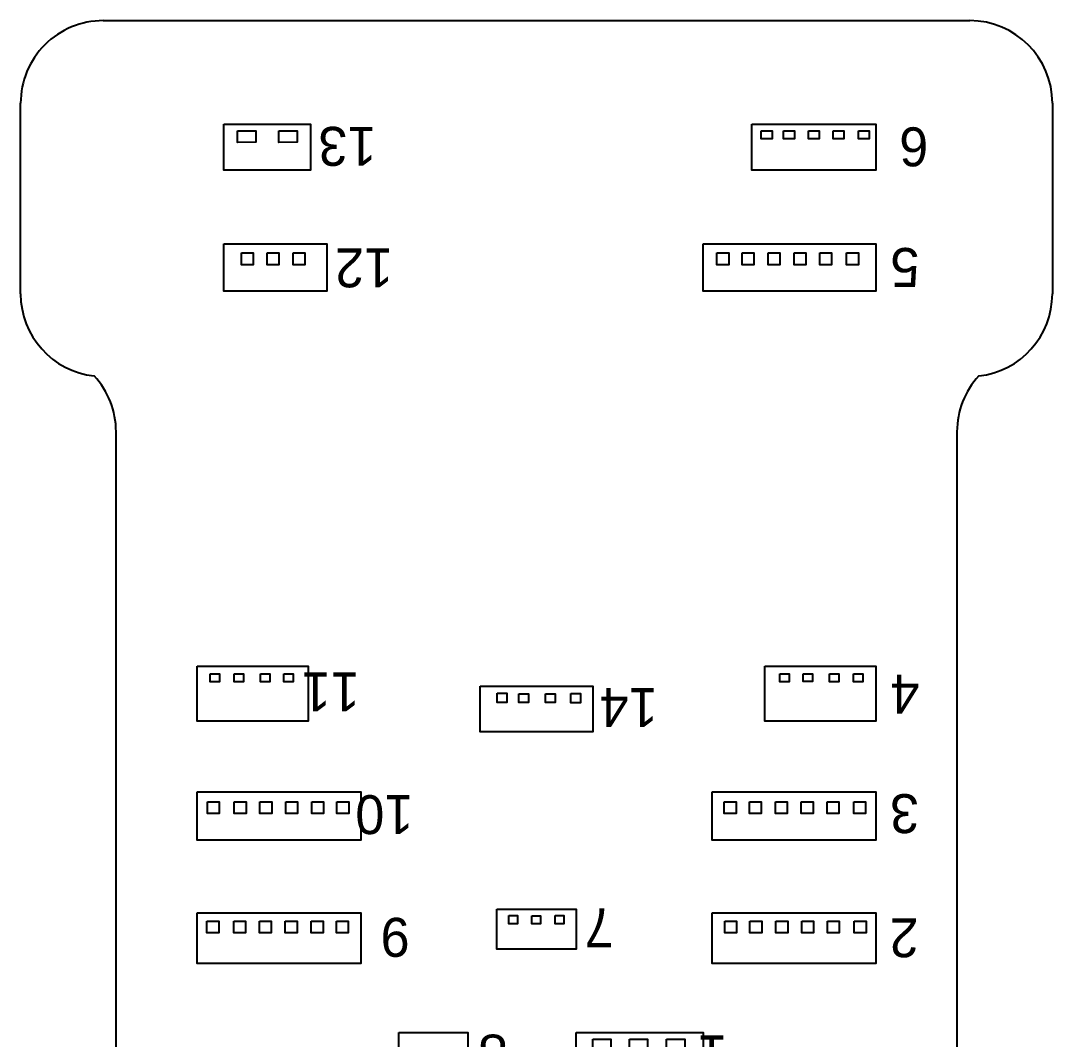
# Model space of a CAD drawing. Header units: inches. Extents: x 2.8 to 66.4, y 0.4 to 33.8.
# Drawn here: x 38.39 to 45.12, y 17.44 to 24.09 of the extents above; entities that cross this region are included whole.
import ezdxf

# ---------------------------------------------------------------- set-up
doc = ezdxf.new("R2010")
doc.units = ezdxf.units.IN
doc.header["$MEASUREMENT"] = 0

# ---------------------------------------------------------------- blocks, each defined once
blk = doc.blocks.new('Pixhawk')
for p, q in [((-7.3667, -4.5093, -1.9208), (-7.3667, 0.984, -0.1325)), ((-1.968, 0.984, -1.9208), (-1.968, -4.5093, -0.1325)), ((-7.9791, -6.6186, -0.1325), (-7.9791, -5.3943, -0.1325)), ((-1.3556, -5.3943, -0.1325), (-1.3556, -6.6186, -0.1325)), ((-1.8854, -7.1485, -0.1325), (-7.4492, -7.1485, -1.9208))]:
    blk.add_line(p, q)
for points in [[(-4.9218, -0.6512), (-5.7364, -0.6512), (-5.7364, -0.357), (-4.9218, -0.357)], [(-3.7845, -0.6512), (-4.2258, -0.6512), (-4.2258, -0.357), (-3.7845, -0.357)], [(-5.5028, -0.6086), (-5.6189, -0.6086), (-5.6189, -0.5289), (-5.5028, -0.5289)], [(-5.2638, -0.6086), (-5.38, -0.6086), (-5.38, -0.5289), (-5.2638, -0.5289)], [(-5.0287, -0.6086), (-5.1449, -0.6086), (-5.1449, -0.5289), (-5.0287, -0.5289)], [(-5.7956, -1.4196), (-6.846, -1.4196), (-6.846, -1.0954), (-5.7956, -1.0954)], [(-2.4887, -1.4196), (-3.5391, -1.4196), (-3.5391, -1.0954), (-2.4887, -1.0954)], [(-4.4129, -1.4447), (-4.9218, -1.4447), (-4.9218, -1.1871), (-4.4129, -1.1871)], [(-6.7077, -1.3666), (-6.7833, -1.3666), (-6.7833, -1.2909), (-6.7077, -1.2909)], [(-6.5354, -1.3666), (-6.611, -1.3666), (-6.611, -1.2909), (-6.5354, -1.2909)], [(-6.3705, -1.3666), (-6.4461, -1.3666), (-6.4461, -1.2909), (-6.3705, -1.2909)], [(-6.2045, -1.3666), (-6.2802, -1.3666), (-6.2802, -1.2909), (-6.2045, -1.2909)], [(-6.0375, -1.3666), (-6.1131, -1.3666), (-6.1131, -1.2909), (-6.0375, -1.2909)], [(-5.8758, -1.3666), (-5.9514, -1.3666), (-5.9514, -1.2909), (-5.8758, -1.2909)], [(-3.3833, -1.3666), (-3.4589, -1.3666), (-3.4589, -1.2909), (-3.3833, -1.2909)], [(-3.2215, -1.3666), (-3.2972, -1.3666), (-3.2972, -1.2909), (-3.2215, -1.2909)], [(-3.0545, -1.3666), (-3.1301, -1.3666), (-3.1301, -1.2909), (-3.0545, -1.2909)], [(-2.8885, -1.3666), (-2.9642, -1.3666), (-2.9642, -1.2909), (-2.8885, -1.2909)], [(-2.7236, -1.3666), (-2.7993, -1.3666), (-2.7993, -1.2909), (-2.7236, -1.2909)], [(-2.5514, -1.3666), (-2.627, -1.3666), (-2.627, -1.2909), (-2.5514, -1.2909)], [(-4.7868, -1.4023), (-4.8427, -1.4023), (-4.8427, -1.3487), (-4.7868, -1.3487)], [(-4.6369, -1.4007), (-4.6927, -1.4007), (-4.6927, -1.3488), (-4.6369, -1.3488)], [(-4.4902, -1.4023), (-4.5461, -1.4023), (-4.5461, -1.3487), (-4.4902, -1.3487)], [(-5.7956, -2.1977), (-6.846, -2.1977), (-6.846, -1.8865), (-5.7956, -1.8865)], [(-2.4887, -2.1977), (-3.5391, -2.1977), (-3.5391, -1.8865), (-2.4887, -1.8865)], [(-6.7045, -2.1336), (-6.7802, -2.1336), (-6.7802, -2.058), (-6.7045, -2.058)], [(-6.5323, -2.1336), (-6.6079, -2.1336), (-6.6079, -2.058), (-6.5323, -2.058)], [(-6.3674, -2.1336), (-6.443, -2.1336), (-6.443, -2.058), (-6.3674, -2.058)], [(-6.2014, -2.1336), (-6.277, -2.1336), (-6.277, -2.058), (-6.2014, -2.058)], [(-3.3864, -2.1336), (-3.4621, -2.1336), (-3.4621, -2.058), (-3.3864, -2.058)], [(-3.2247, -2.1336), (-3.3003, -2.1336), (-3.3003, -2.058), (-3.2247, -2.058)], [(-3.0577, -2.1336), (-3.1333, -2.1336), (-3.1333, -2.058), (-3.0577, -2.058)], [(-2.8917, -2.1336), (-2.9673, -2.1336), (-2.9673, -2.058), (-2.8917, -2.058)], [(-2.7268, -2.1336), (-2.8024, -2.1336), (-2.8024, -2.058), (-2.7268, -2.058)], [(-2.5545, -2.1336), (-2.6301, -2.1336), (-2.6301, -2.058), (-2.5545, -2.058)], [(-4.3059, -2.8761), (-5.0287, -2.8761), (-5.0287, -2.5827), (-4.3059, -2.5827)], [(-6.1327, -3.0042), (-6.846, -3.0042), (-6.846, -2.6516), (-6.1327, -2.6516)], [(-2.4887, -3.0042), (-3.2019, -3.0042), (-3.2019, -2.6516), (-2.4887, -2.6516)], [(-4.8883, -2.8294), (-4.9504, -2.8294), (-4.9504, -2.7682), (-4.8883, -2.7682)], [(-4.7248, -2.8262), (-4.7868, -2.8262), (-4.7868, -2.7698), (-4.7248, -2.7698)], [(-4.5548, -2.827), (-4.6168, -2.827), (-4.6168, -2.7698), (-4.5548, -2.7698)], [(-4.4146, -2.831), (-4.4766, -2.831), (-4.4766, -2.7698), (-4.4146, -2.7698)], [(-6.7029, -2.9553), (-6.7623, -2.9553), (-6.7623, -2.9034), (-6.7029, -2.9034)], [(-6.2292, -2.9553), (-6.2886, -2.9553), (-6.2886, -2.9034), (-6.2292, -2.9034)], [(-3.0461, -2.9553), (-3.1055, -2.9553), (-3.1055, -2.9034), (-3.0461, -2.9034)], [(-2.8964, -2.9553), (-2.9557, -2.9553), (-2.9557, -2.9034), (-2.8964, -2.9034)], [(-2.7266, -2.9553), (-2.786, -2.9553), (-2.786, -2.9034), (-2.7266, -2.9034)], [(-2.5724, -2.9553), (-2.6317, -2.9553), (-2.6317, -2.9034), (-2.5724, -2.9034)], [(-5.7364, -5.7159), (-6.846, -5.7159), (-6.846, -5.4112), (-5.7364, -5.4112)], [(-2.6601, -5.7159), (-3.3221, -5.7159), (-3.3221, -5.4112), (-2.6601, -5.4112)], [(-6.658, -5.6572), (-6.7336, -5.6572), (-6.7336, -5.5816), (-6.658, -5.5816)], [(-6.4857, -5.6572), (-6.5613, -5.6572), (-6.5613, -5.5816), (-6.4857, -5.5816)], [(-6.3208, -5.6572), (-6.3964, -5.6572), (-6.3964, -5.5816), (-6.3208, -5.5816)], [(-6.1548, -5.6572), (-6.2304, -5.6572), (-6.2304, -5.5816), (-6.1548, -5.5816)], [(-5.9878, -5.6572), (-6.0634, -5.6572), (-6.0634, -5.5816), (-5.9878, -5.5816)], [(-5.826, -5.6572), (-5.9017, -5.6572), (-5.9017, -5.5816), (-5.826, -5.5816)], [(-3.1042, -5.6572), (-3.1799, -5.6572), (-3.1799, -5.5816), (-3.1042, -5.5816)], [(-2.9383, -5.6572), (-3.0139, -5.6572), (-3.0139, -5.5816), (-2.9383, -5.5816)], [(-2.7734, -5.6572), (-2.849, -5.6572), (-2.849, -5.5816), (-2.7734, -5.5816)], [(-6.0496, -6.483), (-6.846, -6.483), (-6.846, -6.1888), (-6.0496, -6.1888)], [(-2.6601, -6.483), (-3.217, -6.483), (-3.217, -6.1888), (-2.6601, -6.1888)], [(-6.7336, -6.4406), (-6.8031, -6.4406), (-6.8031, -6.3903), (-6.7336, -6.3903)], [(-6.5713, -6.4405), (-6.6408, -6.4405), (-6.6408, -6.3902), (-6.5713, -6.3902)], [(-6.4133, -6.4405), (-6.4828, -6.4405), (-6.4828, -6.3902), (-6.4133, -6.3902)], [(-6.2539, -6.4405), (-6.3234, -6.4405), (-6.3234, -6.3902), (-6.2539, -6.3902)], [(-6.1098, -6.4405), (-6.1794, -6.4405), (-6.1794, -6.3902), (-6.1098, -6.3902)], [(-3.0139, -6.4405), (-3.1301, -6.4417), (-3.1301, -6.3679), (-3.0139, -6.3667)], [(-2.7483, -6.4405), (-2.8646, -6.4417), (-2.8646, -6.3679), (-2.7483, -6.3667)]]:
    blk.add_lwpolyline(points, close=True)
for points, elevation in [([(-6.0344, -2.1336), (-6.11, -2.1336), (-6.11, -2.058), (-6.0344, -2.058)], -0.3974), ([(-5.8726, -2.1336), (-5.9482, -2.1336), (-5.9482, -2.058), (-5.8726, -2.058)], -0.3974), ([(-6.5487, -2.9553), (-6.6081, -2.9553), (-6.6081, -2.9034), (-6.5487, -2.9034)], -0.7948), ([(-6.3789, -2.9553), (-6.4383, -2.9553), (-6.4383, -2.9051), (-6.3789, -2.9051)], 0.7948)]:
    blk.add_lwpolyline(points, close=True, dxfattribs=dict(elevation=elevation))
for centre, start, end in [((-7.8966, -4.5093), 317.46836, 0), ((-1.4381, -4.5093), 180, 222.53164), ((-7.4492, -5.3943, -0.1325), 96.16309, 180), ((-1.8854, -5.3943), 0, 83.83691), ((-7.4492, -6.6186, -0.2649), 180, 270), ((-1.8854, -6.6186, -0.2649), 270, 0)]:
    blk.add_arc(centre, 0.5299, start, end)
for s, p in [('1', (-5.8913, -0.6335)), ('8', (-4.4808, -0.6383)), ('2', (-7.12, -1.3852)), ('9', (-3.8533, -1.3879)), ('7', (-5.1619, -1.4491)), ('3', (-7.1229, -2.1821)), ('10', (-3.8763, -2.1757)), ('14', (-5.4451, -2.864)), ('4', (-7.1255, -2.9483)), ('11', (-3.5319, -2.9635)), ('5', (-7.1255, -5.6888)), ('12', (-3.7462, -5.6863)), ('6', (-7.1829, -6.4634)), ('13', (-3.6391, -6.4664))]:
    blk.add_text(s, height=0.25).set_placement(p)

msp = doc.modelspace()

# ---------------------------------------------------------------- block references
at = {"xscale": 1.016994835072841, "yscale": 1.016994835072841, "zscale": 1.016994835072841, "rotation": 180}
msp.add_blockref('Pixhawk', (37.0079, 16.8198, -0.0008), dxfattribs=at)

doc.saveas('drawing.dxf')
